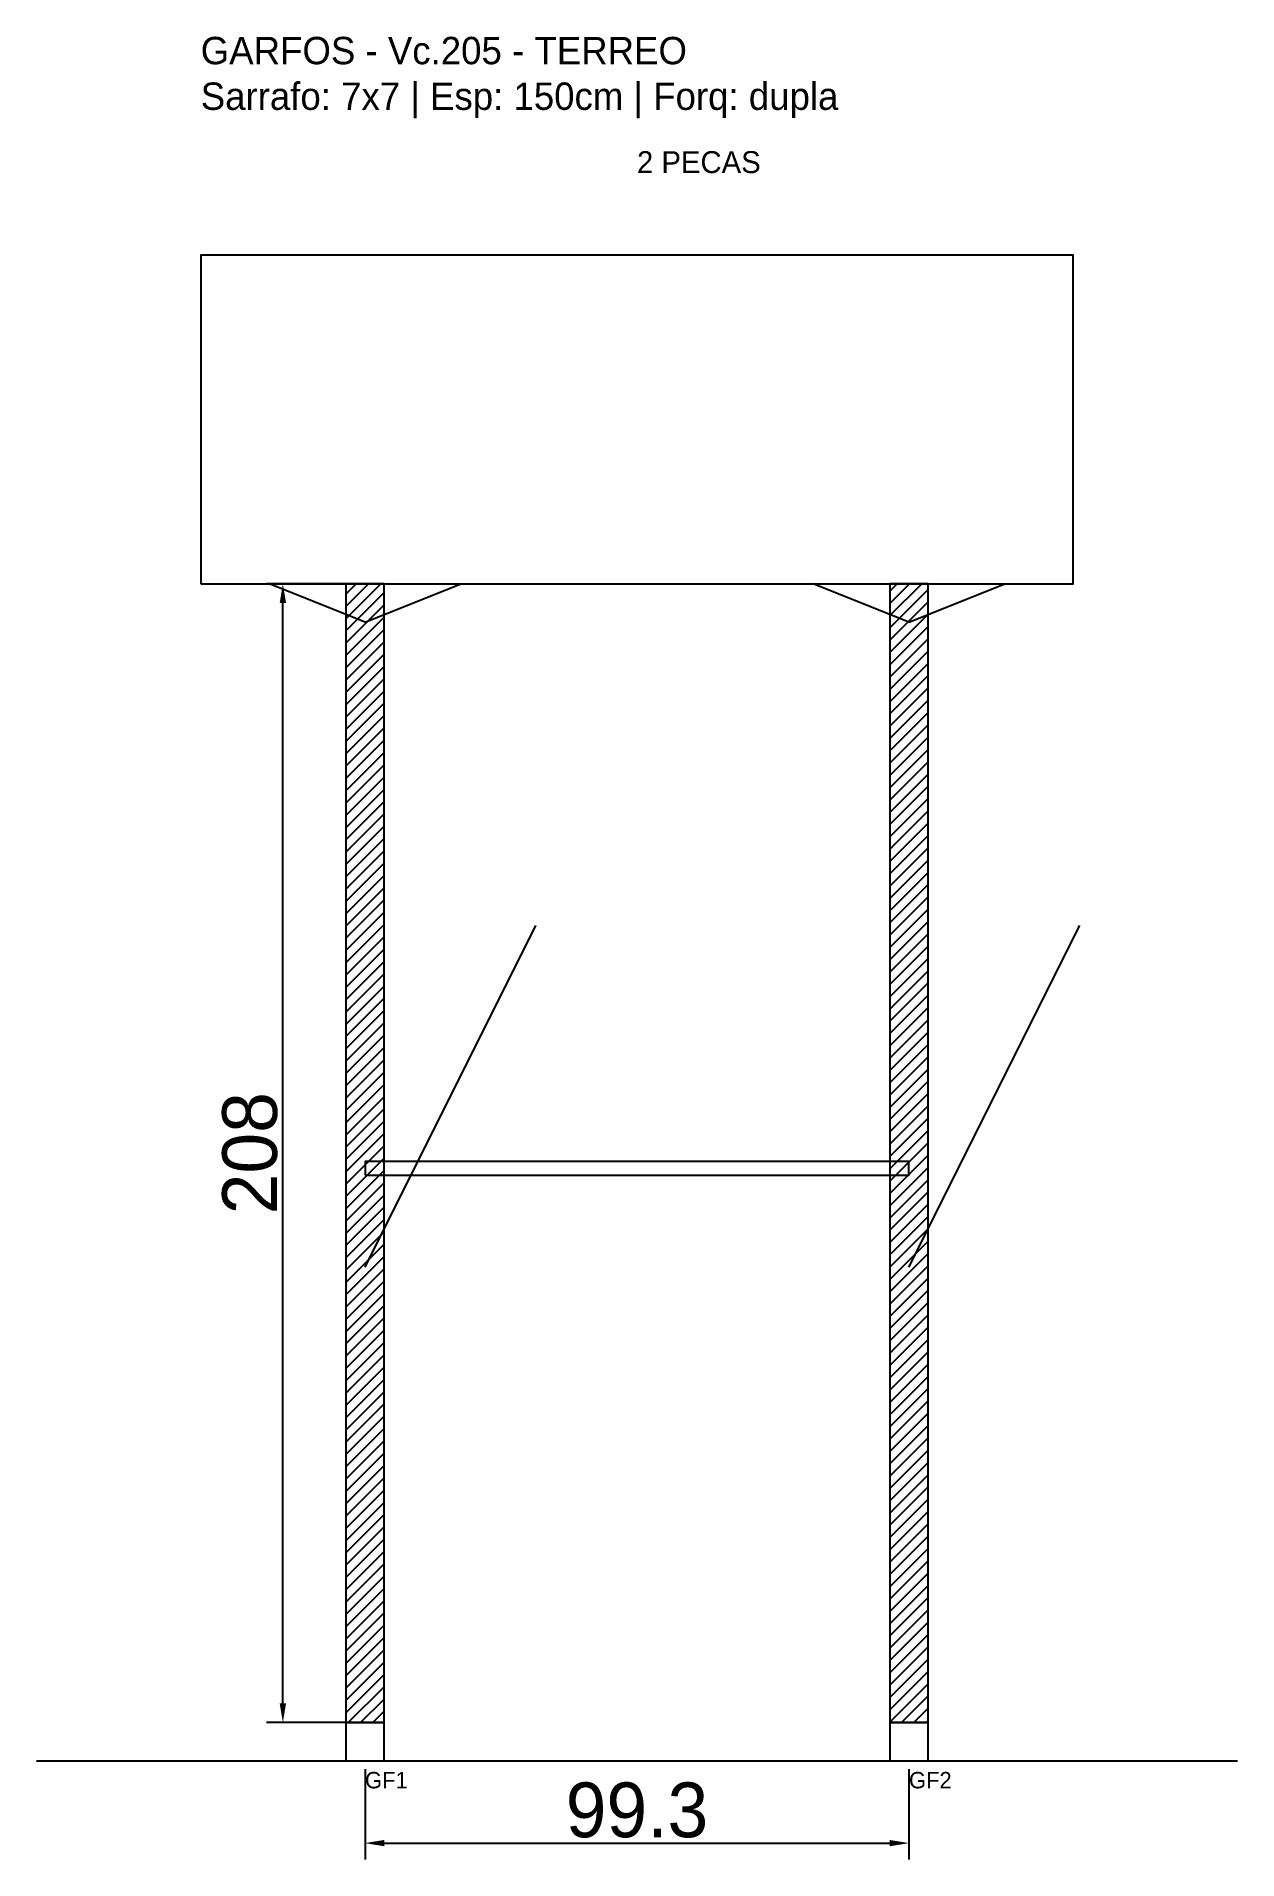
# Model space of a CAD drawing. Header units: metres. Extents: x -30 to 189, y -25 to 308.
import ezdxf

# ---------------------------------------------------------------- set-up
doc = ezdxf.new("R2010")
doc.units = ezdxf.units.M
for name, color, linetype in [('BARRA_ANCORAGEM', 1, 'Continuous'), ('COTA', 241, 'Continuous'), ('GARFOS OK', 3, 'Continuous'), ('NOME DA VIGA', 6, 'Continuous'), ('SARR_7x7', 40, 'Continuous'), ('TIRAS REESCORAMENTO', 252, 'Continuous'), ('VIGAS', 3, 'Continuous')]:
    doc.layers.add(name, color=color, linetype=linetype)
doc.dimstyles.new('EZ DXF', dxfattribs={"dimtxt": 10, "dimasz": 3.5, "dimexe": 3, "dimexo": 1.5, "dimgap": 1, "dimtad": 1, "dimdec": 1, "dimdsep": 46, "dimcen": 2.5, "dimazin": 3, "dimtfac": 1, "dimtmove": 0, "dimatfit": 3})

msp = doc.modelspace()

# ---------------------------------------------------------------- hatches: boundary and pattern name
at = {"layer": 'COTA'}
h = msp.add_hatch(dxfattribs=at)
h.set_pattern_fill('ANSI31', scale=0.5)
h.paths.add_polyline_path([(26.5, 0), (33.5, 0), (33.5, 208), (26.5, 208)])
h = msp.add_hatch(dxfattribs=at)
h.set_pattern_fill('ANSI31', scale=0.5)
h.paths.add_polyline_path([(125.84, 0), (132.84, 0), (132.84, 208), (125.84, 208)])

# ---------------------------------------------------------------- linework, layer by layer
at = {"layer": 'BARRA_ANCORAGEM'}
for p, q in [((30, 83.2), (61.2, 145.6)), ((129.34, 83.2), (160.54, 145.6))]:
    msp.add_line(p, q, dxfattribs=at)
at = {"layer": 'GARFOS OK'}
for p, q in [((30, 201), (12.5, 208)), ((12.5, 208), (47.5, 208)), ((30, 201), (47.5, 208)), ((129.34, 201), (111.84, 208)), ((111.84, 208), (146.84, 208)), ((129.34, 201), (146.84, 208))]:
    msp.add_line(p, q, dxfattribs=at)
at = {"layer": 'GARFOS OK', "linetype": 'CONTINUOUS'}
msp.add_line((-30, -7), (189.34, -7), dxfattribs=at)
at = {"layer": 'GARFOS OK'}
for points in [[(26.5, 0), (33.5, 0), (33.5, 208), (26.5, 208), (26.5, 0)], [(125.84, 0), (132.84, 0), (132.84, 208), (125.84, 208), (125.84, 0)]]:
    msp.add_lwpolyline(points, dxfattribs=at)
at = {"layer": 'SARR_7x7'}
for points in [[(26.5, -7), (33.5, -7), (33.5, 0), (26.5, 0), (26.5, -7)], [(125.84, -7), (132.84, -7), (132.84, 0), (125.84, 0), (125.84, -7)]]:
    msp.add_lwpolyline(points, dxfattribs=at)
at = {"layer": 'TIRAS REESCORAMENTO'}
msp.add_lwpolyline([(30, 100), (129.34, 100), (129.34, 102.5), (30, 102.5), (30, 100)], dxfattribs=at)
at = {"layer": 'VIGAS'}
msp.add_lwpolyline([(0, 208), (159.34, 208), (159.34, 268), (0, 268), (0, 208)], dxfattribs=at)

# ---------------------------------------------------------------- texts
at = {"layer": 'NOME DA VIGA'}
for s, height, p in [('2 PECAS', 4, (79.67, 283)), ('GF1', 3, (30, -12)), ('GF2', 3, (129.34, -12))]:
    msp.add_text(s, height=height, dxfattribs=at).set_placement(p)
at = {"layer": 'NOME DA VIGA', "insert": (0, 293), "char_height": 5, "attachment_point": 7}
msp.add_mtext('GARFOS - Vc.205 - TERREO\\PSarrafo: 7x7 | Esp: 150cm | Forq: dupla', dxfattribs=at)

# ---------------------------------------------------------------- dimensions: what is measured, and where the dimension line sits
at = {"layer": 'COTA'}
msp.add_linear_dim(base=(15, 0), p1=(30, 0), p2=(30, 208), angle=90, dimstyle='EZ DXF', dxfattribs=at).render()
msp.add_linear_dim(base=(30, -22), p1=(30, -7), p2=(129.34, -7), dimstyle='EZ DXF', dxfattribs=at).render()

doc.saveas('drawing.dxf')
